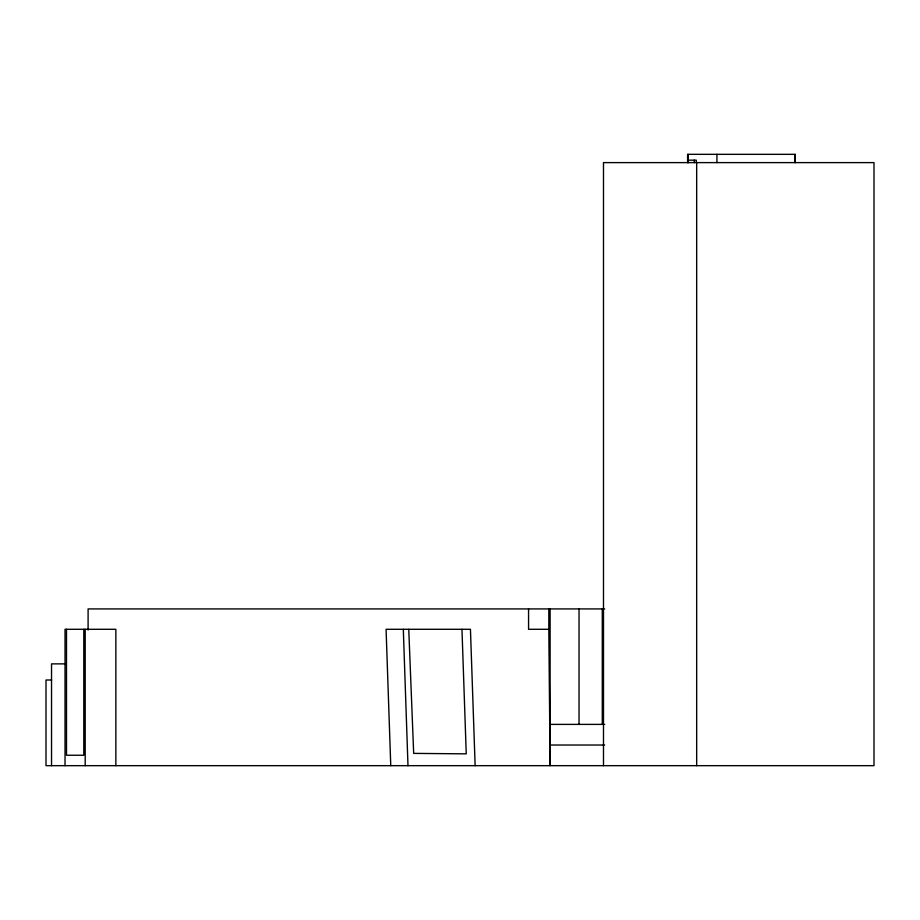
<?xml version="1.0" encoding="UTF-8"?>
<svg xmlns="http://www.w3.org/2000/svg" width="920" height="920" viewBox="0 0 920 920"><rect width="100%" height="100%" fill="white"/><g stroke="black" fill="none" stroke-linecap="round" stroke-linejoin="round"><path stroke-width="1.38" d="M604.612 608.925L88.101 608.925L88.101 630.062M550.114 608.925L550.114 765.67L548.814 629.292L528.563 629.292L528.563 608.925M66.136 663.872L51.532 663.872L51.532 765.67M51.681 680.006L46 680.006L46 765.67L874 765.67L874 162.61L603.485 162.61L603.485 765.67M550.114 724.385L604.681 724.385M550.114 745.027L604.647 745.027M408.756 629.292L413.678 753.388L466.244 753.848L461.966 629.292M475.134 765.67L470.442 629.292L386.078 629.292L390.758 765.67M403.305 629.292L407.985 765.67M795.168 162.61L795.168 154.33L687.596 154.33L687.596 162.61M795.144 154.33L795.144 162.61M716.944 154.33L716.921 162.61M696.67 162.61L696.67 765.67M696.29 162.61L696.29 160.172L688.286 160.172L688.286 162.61M694.244 160.172L694.244 162.61M688.033 154.33L688.033 162.61M602.289 608.925L602.289 724.385M579.036 608.925L579.036 724.385M548.814 608.925L548.814 629.292M115.851 765.67L115.851 629.292L65.032 629.292L65.032 765.67M85.192 629.292L85.192 765.67M83.812 629.292L83.812 755.239L66.493 755.239L66.493 629.292"/></g></svg>
